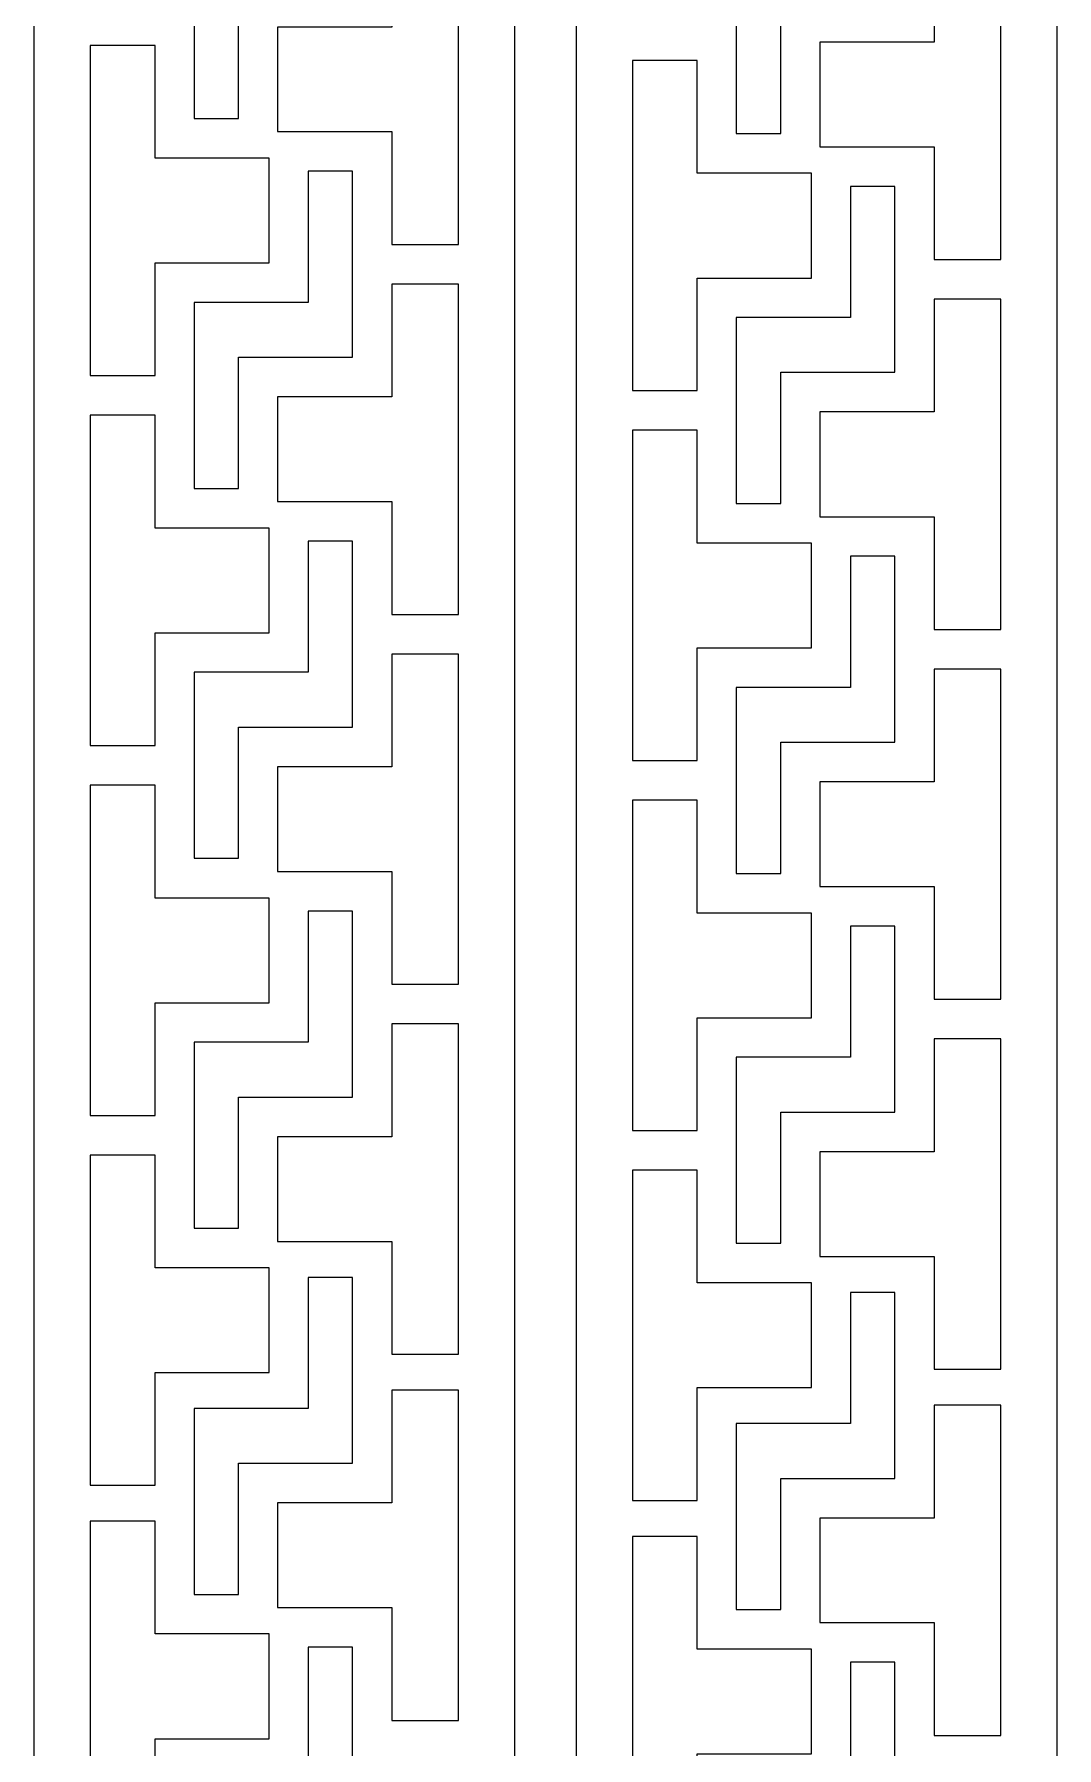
# Model space of a CAD drawing. Header units: centimetres. Extents: x -15.5 to -12.7, y -9.5 to 9.5.
# Drawn here: x -15.487 to -12.679, y -4.68 to 0.024 of the extents above; entities that cross this region are included whole.
import ezdxf

# ---------------------------------------------------------------- set-up
doc = ezdxf.new("R2010")
doc.units = ezdxf.units.CM
doc.header["$MEASUREMENT"] = 0
doc.layers.add('layer 1', color=7, linetype='Continuous')

msp = doc.modelspace()

# ---------------------------------------------------------------- linework, layer by layer
at = {"layer": 'layer 1', "color": 250, "lineweight": 9}
for points, knots in [([(-15.48658, 9.49999), (-15.48658, 3.18042), (-15.48658, -3.13912), (-15.48658, -9.45867), (-15.48658, -9.45867), (-15.04698, -9.45867), (-14.60735, -9.45867), (-14.16774, -9.45867), (-14.16774, -9.45867), (-14.16774, -3.13912), (-14.16774, 3.18042), (-14.16774, 9.49999), (-14.16774, 9.49999), (-14.60735, 9.49999), (-15.04698, 9.49999), (-15.48658, 9.49999)], [0, 0, 0, 0, 0.2, 0.2, 0.2, 0.2, 0.4, 0.4, 0.4, 0.4, 0.6, 0.6, 0.6, 0.6, 1, 1, 1, 1]), ([(-13.9977, 9.45859), (-13.9977, 3.13902), (-13.9977, -3.18046), (-13.9977, -9.5), (-13.9977, -9.5), (-13.55804, -9.5), (-13.11843, -9.5), (-12.67883, -9.5), (-12.67883, -9.5), (-12.67883, -3.18046), (-12.67883, 3.13902), (-12.67883, 9.45859), (-12.67883, 9.45859), (-13.11843, 9.45859), (-13.55804, 9.45859), (-13.9977, 9.45859)], [0, 0, 0, 0, 0.2, 0.2, 0.2, 0.2, 0.4, 0.4, 0.4, 0.4, 0.6, 0.6, 0.6, 0.6, 1, 1, 1, 1]), ([(-14.61223, 0.1524), (-14.71669, 0.1524), (-14.8212, 0.1524), (-14.92566, 0.1524), (-14.92566, 0.1524), (-14.92566, 0.03236), (-14.92566, -0.08764), (-14.92566, -0.20762), (-14.92566, -0.20762), (-14.96637, -0.20762), (-15.00703, -0.20762), (-15.04774, -0.20762), (-15.04774, -0.20762), (-15.04774, -0.03739), (-15.04774, 0.13286), (-15.04774, 0.30311), (-15.04774, 0.30311), (-14.94326, 0.30311), (-14.8388, 0.30311), (-14.73429, 0.30311), (-14.73429, 0.30311), (-14.73429, 0.42294), (-14.73429, 0.54285), (-14.73429, 0.66275), (-14.73429, 0.66275), (-14.6936, 0.66275), (-14.65292, 0.66275), (-14.61223, 0.66275), (-14.61223, 0.66275), (-14.61223, 0.49257), (-14.61223, 0.32249), (-14.61223, 0.1524)], [0, 0, 0, 0, 0.1111111, 0.1111111, 0.1111111, 0.1111111, 0.2222222, 0.2222222, 0.2222222, 0.2222222, 0.3333333, 0.3333333, 0.3333333, 0.3333333, 0.4444444, 0.4444444, 0.4444444, 0.4444444, 0.5555556, 0.5555556, 0.5555556, 0.5555556, 0.6666667, 0.6666667, 0.6666667, 0.6666667, 0.7777778, 0.7777778, 0.7777778, 0.7777778, 1, 1, 1, 1]), ([(-13.1233, 0.111), (-13.22776, 0.111), (-13.33226, 0.111), (-13.43679, 0.111), (-13.43679, 0.111), (-13.43679, -0.00898), (-13.43679, -0.12898), (-13.43679, -0.24904), (-13.43679, -0.24904), (-13.47748, -0.24904), (-13.51817, -0.24904), (-13.55885, -0.24904), (-13.55885, -0.24904), (-13.55885, -0.0788), (-13.55885, 0.09145), (-13.55885, 0.2617), (-13.55885, 0.2617), (-13.45435, 0.2617), (-13.34986, 0.2617), (-13.24536, 0.2617), (-13.24536, 0.2617), (-13.24536, 0.38161), (-13.24536, 0.50151), (-13.24536, 0.62133), (-13.24536, 0.62133), (-13.20467, 0.62133), (-13.16398, 0.62133), (-13.1233, 0.62133), (-13.1233, 0.62133), (-13.1233, 0.45126), (-13.1233, 0.28118), (-13.1233, 0.111)], [0, 0, 0, 0, 0.1111111, 0.1111111, 0.1111111, 0.1111111, 0.2222222, 0.2222222, 0.2222222, 0.2222222, 0.3333333, 0.3333333, 0.3333333, 0.3333333, 0.4444444, 0.4444444, 0.4444444, 0.4444444, 0.5555556, 0.5555556, 0.5555556, 0.5555556, 0.6666667, 0.6666667, 0.6666667, 0.6666667, 0.7777778, 0.7777778, 0.7777778, 0.7777778, 1, 1, 1, 1]), ([(-14.32164, -0.55362), (-14.38268, -0.55362), (-14.4437, -0.55362), (-14.50476, -0.55362), (-14.50476, -0.55362), (-14.50476, -0.45023), (-14.50476, -0.34693), (-14.50476, -0.2436), (-14.50476, -0.2436), (-14.60924, -0.2436), (-14.7137, -0.2436), (-14.81821, -0.2436), (-14.81821, -0.2436), (-14.81821, -0.14787), (-14.81821, -0.05221), (-14.81821, 0.04343), (-14.81821, 0.04343), (-14.7137, 0.04343), (-14.60924, 0.04343), (-14.50476, 0.04343), (-14.50476, 0.04343), (-14.50476, 0.14666), (-14.50476, 0.24989), (-14.50476, 0.35303), (-14.50476, 0.35303), (-14.4437, 0.35303), (-14.38268, 0.35303), (-14.32164, 0.35303), (-14.32164, 0.35303), (-14.32164, 0.05086), (-14.32164, -0.25143), (-14.32164, -0.55362)], [0, 0, 0, 0, 0.1111111, 0.1111111, 0.1111111, 0.1111111, 0.2222222, 0.2222222, 0.2222222, 0.2222222, 0.3333333, 0.3333333, 0.3333333, 0.3333333, 0.4444444, 0.4444444, 0.4444444, 0.4444444, 0.5555556, 0.5555556, 0.5555556, 0.5555556, 0.6666667, 0.6666667, 0.6666667, 0.6666667, 0.7777778, 0.7777778, 0.7777778, 0.7777778, 1, 1, 1, 1]), ([(-12.8327, -0.59496), (-12.89374, -0.59496), (-12.95476, -0.59496), (-13.01585, -0.59496), (-13.01585, -0.59496), (-13.01585, -0.49163), (-13.01585, -0.38833), (-13.01585, -0.28494), (-13.01585, -0.28494), (-13.12031, -0.28494), (-13.22482, -0.28494), (-13.32928, -0.28494), (-13.32928, -0.28494), (-13.32928, -0.18928), (-13.32928, -0.09362), (-13.32928, 0.00211), (-13.32928, 0.00211), (-13.22482, 0.00211), (-13.12031, 0.00211), (-13.01585, 0.00211), (-13.01585, 0.00211), (-13.01585, 0.10525), (-13.01585, 0.20849), (-13.01585, 0.31172), (-13.01585, 0.31172), (-12.95476, 0.31172), (-12.89374, 0.31172), (-12.8327, 0.31172), (-12.8327, 0.31172), (-12.8327, 0.00946), (-12.8327, -0.29274), (-12.8327, -0.59496)], [0, 0, 0, 0, 0.1111111, 0.1111111, 0.1111111, 0.1111111, 0.2222222, 0.2222222, 0.2222222, 0.2222222, 0.3333333, 0.3333333, 0.3333333, 0.3333333, 0.4444444, 0.4444444, 0.4444444, 0.4444444, 0.5555556, 0.5555556, 0.5555556, 0.5555556, 0.6666667, 0.6666667, 0.6666667, 0.6666667, 0.7777778, 0.7777778, 0.7777778, 0.7777778, 1, 1, 1, 1]), ([(-15.33268, -0.00692), (-15.27343, -0.00692), (-15.21415, -0.00692), (-15.15486, -0.00692), (-15.15486, -0.00692), (-15.15486, -0.11006), (-15.15486, -0.21313), (-15.15486, -0.3162), (-15.15486, -0.3162), (-15.0504, -0.3162), (-14.94594, -0.3162), (-14.84144, -0.3162), (-14.84144, -0.3162), (-14.84144, -0.41209), (-14.84144, -0.50808), (-14.84144, -0.60397), (-14.84144, -0.60397), (-14.94594, -0.60397), (-15.0504, -0.60397), (-15.15486, -0.60397), (-15.15486, -0.60397), (-15.15486, -0.70711), (-15.15486, -0.81018), (-15.15486, -0.91325), (-15.15486, -0.91325), (-15.21415, -0.91325), (-15.27343, -0.91325), (-15.33268, -0.91325), (-15.33268, -0.91325), (-15.33268, -0.61115), (-15.33268, -0.30902), (-15.33268, -0.00692)], [0, 0, 0, 0, 0.1111111, 0.1111111, 0.1111111, 0.1111111, 0.2222222, 0.2222222, 0.2222222, 0.2222222, 0.3333333, 0.3333333, 0.3333333, 0.3333333, 0.4444444, 0.4444444, 0.4444444, 0.4444444, 0.5555556, 0.5555556, 0.5555556, 0.5555556, 0.6666667, 0.6666667, 0.6666667, 0.6666667, 0.7777778, 0.7777778, 0.7777778, 0.7777778, 1, 1, 1, 1]), ([(-13.84377, -0.0483), (-13.78449, -0.0483), (-13.72521, -0.0483), (-13.66598, -0.0483), (-13.66598, -0.0483), (-13.66598, -0.15139), (-13.66598, -0.25446), (-13.66598, -0.35753), (-13.66598, -0.35753), (-13.56147, -0.35753), (-13.45696, -0.35753), (-13.3525, -0.35753), (-13.3525, -0.35753), (-13.3525, -0.45349), (-13.3525, -0.54939), (-13.3525, -0.64537), (-13.3525, -0.64537), (-13.45696, -0.64537), (-13.56147, -0.64537), (-13.66598, -0.64537), (-13.66598, -0.64537), (-13.66598, -0.74844), (-13.66598, -0.85151), (-13.66598, -0.95458), (-13.66598, -0.95458), (-13.72521, -0.95458), (-13.78449, -0.95458), (-13.84377, -0.95458), (-13.84377, -0.95458), (-13.84377, -0.65255), (-13.84377, -0.35042), (-13.84377, -0.0483)], [0, 0, 0, 0, 0.1111111, 0.1111111, 0.1111111, 0.1111111, 0.2222222, 0.2222222, 0.2222222, 0.2222222, 0.3333333, 0.3333333, 0.3333333, 0.3333333, 0.4444444, 0.4444444, 0.4444444, 0.4444444, 0.5555556, 0.5555556, 0.5555556, 0.5555556, 0.6666667, 0.6666667, 0.6666667, 0.6666667, 0.7777778, 0.7777778, 0.7777778, 0.7777778, 1, 1, 1, 1]), ([(-14.61223, -0.86291), (-14.71669, -0.86291), (-14.8212, -0.86291), (-14.92566, -0.86291), (-14.92566, -0.86291), (-14.92566, -0.983), (-14.92566, -1.10313), (-14.92566, -1.22327), (-14.92566, -1.22327), (-14.96637, -1.22327), (-15.00703, -1.22327), (-15.04774, -1.22327), (-15.04774, -1.22327), (-15.04774, -1.05302), (-15.04774, -0.88277), (-15.04774, -0.71253), (-15.04774, -0.71253), (-14.94326, -0.71253), (-14.8388, -0.71253), (-14.73429, -0.71253), (-14.73429, -0.71253), (-14.73429, -0.59255), (-14.73429, -0.47258), (-14.73429, -0.35251), (-14.73429, -0.35251), (-14.6936, -0.35251), (-14.65292, -0.35251), (-14.61223, -0.35251), (-14.61223, -0.35251), (-14.61223, -0.52266), (-14.61223, -0.69275), (-14.61223, -0.86291)], [0, 0, 0, 0, 0.1111111, 0.1111111, 0.1111111, 0.1111111, 0.2222222, 0.2222222, 0.2222222, 0.2222222, 0.3333333, 0.3333333, 0.3333333, 0.3333333, 0.4444444, 0.4444444, 0.4444444, 0.4444444, 0.5555556, 0.5555556, 0.5555556, 0.5555556, 0.6666667, 0.6666667, 0.6666667, 0.6666667, 0.7777778, 0.7777778, 0.7777778, 0.7777778, 1, 1, 1, 1]), ([(-13.1233, -0.90424), (-13.22776, -0.90424), (-13.33226, -0.90424), (-13.43679, -0.90424), (-13.43679, -0.90424), (-13.43679, -1.02438), (-13.43679, -1.14454), (-13.43679, -1.26468), (-13.43679, -1.26468), (-13.47748, -1.26468), (-13.51817, -1.26468), (-13.55885, -1.26468), (-13.55885, -1.26468), (-13.55885, -1.09443), (-13.55885, -0.92418), (-13.55885, -0.75386), (-13.55885, -0.75386), (-13.45435, -0.75386), (-13.34986, -0.75386), (-13.24536, -0.75386), (-13.24536, -0.75386), (-13.24536, -0.63389), (-13.24536, -0.51389), (-13.24536, -0.39391), (-13.24536, -0.39391), (-13.20467, -0.39391), (-13.16398, -0.39391), (-13.1233, -0.39391), (-13.1233, -0.39391), (-13.1233, -0.564), (-13.1233, -0.73408), (-13.1233, -0.90424)], [0, 0, 0, 0, 0.1111111, 0.1111111, 0.1111111, 0.1111111, 0.2222222, 0.2222222, 0.2222222, 0.2222222, 0.3333333, 0.3333333, 0.3333333, 0.3333333, 0.4444444, 0.4444444, 0.4444444, 0.4444444, 0.5555556, 0.5555556, 0.5555556, 0.5555556, 0.6666667, 0.6666667, 0.6666667, 0.6666667, 0.7777778, 0.7777778, 0.7777778, 0.7777778, 1, 1, 1, 1]), ([(-14.32164, -1.56926), (-14.38268, -1.56926), (-14.4437, -1.56926), (-14.50476, -1.56926), (-14.50476, -1.56926), (-14.50476, -1.46588), (-14.50476, -1.36256), (-14.50476, -1.25926), (-14.50476, -1.25926), (-14.60924, -1.25926), (-14.7137, -1.25926), (-14.81821, -1.25926), (-14.81821, -1.25926), (-14.81821, -1.16343), (-14.81821, -1.06763), (-14.81821, -0.97181), (-14.81821, -0.97181), (-14.7137, -0.97181), (-14.60924, -0.97181), (-14.50476, -0.97181), (-14.50476, -0.97181), (-14.50476, -0.86858), (-14.50476, -0.76535), (-14.50476, -0.66221), (-14.50476, -0.66221), (-14.4437, -0.66221), (-14.38268, -0.66221), (-14.32164, -0.66221), (-14.32164, -0.66221), (-14.32164, -0.96456), (-14.32164, -1.2669), (-14.32164, -1.56926)], [0, 0, 0, 0, 0.1111111, 0.1111111, 0.1111111, 0.1111111, 0.2222222, 0.2222222, 0.2222222, 0.2222222, 0.3333333, 0.3333333, 0.3333333, 0.3333333, 0.4444444, 0.4444444, 0.4444444, 0.4444444, 0.5555556, 0.5555556, 0.5555556, 0.5555556, 0.6666667, 0.6666667, 0.6666667, 0.6666667, 0.7777778, 0.7777778, 0.7777778, 0.7777778, 1, 1, 1, 1]), ([(-12.8327, -1.61059), (-12.89374, -1.61059), (-12.95476, -1.61059), (-13.01585, -1.61059), (-13.01585, -1.61059), (-13.01585, -1.50727), (-13.01585, -1.40389), (-13.01585, -1.30057), (-13.01585, -1.30057), (-13.12031, -1.30057), (-13.22482, -1.30057), (-13.32928, -1.30057), (-13.32928, -1.30057), (-13.32928, -1.20477), (-13.32928, -1.10895), (-13.32928, -1.01322), (-13.32928, -1.01322), (-13.22482, -1.01322), (-13.12031, -1.01322), (-13.01585, -1.01322), (-13.01585, -1.01322), (-13.01585, -0.90998), (-13.01585, -0.80675), (-13.01585, -0.70352), (-13.01585, -0.70352), (-12.95476, -0.70352), (-12.89374, -0.70352), (-12.8327, -0.70352), (-12.8327, -0.70352), (-12.8327, -1.00588), (-12.8327, -1.30823), (-12.8327, -1.61059)], [0, 0, 0, 0, 0.1111111, 0.1111111, 0.1111111, 0.1111111, 0.2222222, 0.2222222, 0.2222222, 0.2222222, 0.3333333, 0.3333333, 0.3333333, 0.3333333, 0.4444444, 0.4444444, 0.4444444, 0.4444444, 0.5555556, 0.5555556, 0.5555556, 0.5555556, 0.6666667, 0.6666667, 0.6666667, 0.6666667, 0.7777778, 0.7777778, 0.7777778, 0.7777778, 1, 1, 1, 1]), ([(-15.33268, -1.02183), (-15.27343, -1.02183), (-15.21415, -1.02183), (-15.15486, -1.02183), (-15.15486, -1.02183), (-15.15486, -1.12516), (-15.15486, -1.22853), (-15.15486, -1.33185), (-15.15486, -1.33185), (-15.0504, -1.33185), (-14.94594, -1.33185), (-14.84144, -1.33185), (-14.84144, -1.33185), (-14.84144, -1.42765), (-14.84144, -1.52348), (-14.84144, -1.61921), (-14.84144, -1.61921), (-14.94594, -1.61921), (-15.0504, -1.61921), (-15.15486, -1.61921), (-15.15486, -1.61921), (-15.15486, -1.72244), (-15.15486, -1.82567), (-15.15486, -1.9289), (-15.15486, -1.9289), (-15.21415, -1.9289), (-15.27343, -1.9289), (-15.33268, -1.9289), (-15.33268, -1.9289), (-15.33268, -1.62655), (-15.33268, -1.32419), (-15.33268, -1.02183)], [0, 0, 0, 0, 0.1111111, 0.1111111, 0.1111111, 0.1111111, 0.2222222, 0.2222222, 0.2222222, 0.2222222, 0.3333333, 0.3333333, 0.3333333, 0.3333333, 0.4444444, 0.4444444, 0.4444444, 0.4444444, 0.5555556, 0.5555556, 0.5555556, 0.5555556, 0.6666667, 0.6666667, 0.6666667, 0.6666667, 0.7777778, 0.7777778, 0.7777778, 0.7777778, 1, 1, 1, 1]), ([(-13.84377, -1.06317), (-13.78449, -1.06317), (-13.72521, -1.06317), (-13.66598, -1.06317), (-13.66598, -1.06317), (-13.66598, -1.16647), (-13.66598, -1.26986), (-13.66598, -1.37316), (-13.66598, -1.37316), (-13.56147, -1.37316), (-13.45696, -1.37316), (-13.3525, -1.37316), (-13.3525, -1.37316), (-13.3525, -1.46899), (-13.3525, -1.56479), (-13.3525, -1.66061), (-13.3525, -1.66061), (-13.45696, -1.66061), (-13.56147, -1.66061), (-13.66598, -1.66061), (-13.66598, -1.66061), (-13.66598, -1.76384), (-13.66598, -1.86698), (-13.66598, -1.97022), (-13.66598, -1.97022), (-13.72521, -1.97022), (-13.78449, -1.97022), (-13.84377, -1.97022), (-13.84377, -1.97022), (-13.84377, -1.66786), (-13.84377, -1.36552), (-13.84377, -1.06317)], [0, 0, 0, 0, 0.1111111, 0.1111111, 0.1111111, 0.1111111, 0.2222222, 0.2222222, 0.2222222, 0.2222222, 0.3333333, 0.3333333, 0.3333333, 0.3333333, 0.4444444, 0.4444444, 0.4444444, 0.4444444, 0.5555556, 0.5555556, 0.5555556, 0.5555556, 0.6666667, 0.6666667, 0.6666667, 0.6666667, 0.7777778, 0.7777778, 0.7777778, 0.7777778, 1, 1, 1, 1]), ([(-14.61223, -1.87849), (-14.71669, -1.87849), (-14.8212, -1.87849), (-14.92566, -1.87849), (-14.92566, -1.87849), (-14.92566, -1.99854), (-14.92566, -2.11853), (-14.92566, -2.23851), (-14.92566, -2.23851), (-14.96637, -2.23851), (-15.00703, -2.23851), (-15.04774, -2.23851), (-15.04774, -2.23851), (-15.04774, -2.06826), (-15.04774, -1.89804), (-15.04774, -1.72779), (-15.04774, -1.72779), (-14.94326, -1.72779), (-14.8388, -1.72779), (-14.73429, -1.72779), (-14.73429, -1.72779), (-14.73429, -1.60779), (-14.73429, -1.48781), (-14.73429, -1.36775), (-14.73429, -1.36775), (-14.6936, -1.36775), (-14.65292, -1.36775), (-14.61223, -1.36775), (-14.61223, -1.36775), (-14.61223, -1.53799), (-14.61223, -1.70824), (-14.61223, -1.87849)], [0, 0, 0, 0, 0.1111111, 0.1111111, 0.1111111, 0.1111111, 0.2222222, 0.2222222, 0.2222222, 0.2222222, 0.3333333, 0.3333333, 0.3333333, 0.3333333, 0.4444444, 0.4444444, 0.4444444, 0.4444444, 0.5555556, 0.5555556, 0.5555556, 0.5555556, 0.6666667, 0.6666667, 0.6666667, 0.6666667, 0.7777778, 0.7777778, 0.7777778, 0.7777778, 1, 1, 1, 1]), ([(-13.1233, -1.9199), (-13.22776, -1.9199), (-13.33226, -1.9199), (-13.43679, -1.9199), (-13.43679, -1.9199), (-13.43679, -2.03987), (-13.43679, -2.15985), (-13.43679, -2.27991), (-13.43679, -2.27991), (-13.47748, -2.27991), (-13.51817, -2.27991), (-13.55885, -2.27991), (-13.55885, -2.27991), (-13.55885, -2.10967), (-13.55885, -1.93944), (-13.55885, -1.7691), (-13.55885, -1.7691), (-13.45435, -1.7691), (-13.34986, -1.7691), (-13.24536, -1.7691), (-13.24536, -1.7691), (-13.24536, -1.64912), (-13.24536, -1.52915), (-13.24536, -1.40915), (-13.24536, -1.40915), (-13.20467, -1.40915), (-13.16398, -1.40915), (-13.1233, -1.40915), (-13.1233, -1.40915), (-13.1233, -1.5794), (-13.1233, -1.74965), (-13.1233, -1.9199)], [0, 0, 0, 0, 0.1111111, 0.1111111, 0.1111111, 0.1111111, 0.2222222, 0.2222222, 0.2222222, 0.2222222, 0.3333333, 0.3333333, 0.3333333, 0.3333333, 0.4444444, 0.4444444, 0.4444444, 0.4444444, 0.5555556, 0.5555556, 0.5555556, 0.5555556, 0.6666667, 0.6666667, 0.6666667, 0.6666667, 0.7777778, 0.7777778, 0.7777778, 0.7777778, 1, 1, 1, 1]), ([(-14.32164, -2.58412), (-14.38268, -2.58412), (-14.4437, -2.58412), (-14.50476, -2.58412), (-14.50476, -2.58412), (-14.50476, -2.48103), (-14.50476, -2.37796), (-14.50476, -2.27482), (-14.50476, -2.27482), (-14.60924, -2.27482), (-14.7137, -2.27482), (-14.81821, -2.27482), (-14.81821, -2.27482), (-14.81821, -2.17893), (-14.81821, -2.08304), (-14.81821, -1.98705), (-14.81821, -1.98705), (-14.7137, -1.98705), (-14.60924, -1.98705), (-14.50476, -1.98705), (-14.50476, -1.98705), (-14.50476, -1.88398), (-14.50476, -1.78091), (-14.50476, -1.67784), (-14.50476, -1.67784), (-14.4437, -1.67784), (-14.38268, -1.67784), (-14.32164, -1.67784), (-14.32164, -1.67784), (-14.32164, -1.97987), (-14.32164, -2.282), (-14.32164, -2.58412)], [0, 0, 0, 0, 0.1111111, 0.1111111, 0.1111111, 0.1111111, 0.2222222, 0.2222222, 0.2222222, 0.2222222, 0.3333333, 0.3333333, 0.3333333, 0.3333333, 0.4444444, 0.4444444, 0.4444444, 0.4444444, 0.5555556, 0.5555556, 0.5555556, 0.5555556, 0.6666667, 0.6666667, 0.6666667, 0.6666667, 0.7777778, 0.7777778, 0.7777778, 0.7777778, 1, 1, 1, 1]), ([(-12.8327, -2.62544), (-12.89374, -2.62544), (-12.95476, -2.62544), (-13.01585, -2.62544), (-13.01585, -2.62544), (-13.01585, -2.52236), (-13.01585, -2.41929), (-13.01585, -2.31622), (-13.01585, -2.31622), (-13.12031, -2.31622), (-13.22482, -2.31622), (-13.32928, -2.31622), (-13.32928, -2.31622), (-13.32928, -2.22026), (-13.32928, -2.12435), (-13.32928, -2.02845), (-13.32928, -2.02845), (-13.22482, -2.02845), (-13.12031, -2.02845), (-13.01585, -2.02845), (-13.01585, -2.02845), (-13.01585, -1.92531), (-13.01585, -1.82224), (-13.01585, -1.71917), (-13.01585, -1.71917), (-12.95476, -1.71917), (-12.89374, -1.71917), (-12.8327, -1.71917), (-12.8327, -1.71917), (-12.8327, -2.02128), (-12.8327, -2.3234), (-12.8327, -2.62544)], [0, 0, 0, 0, 0.1111111, 0.1111111, 0.1111111, 0.1111111, 0.2222222, 0.2222222, 0.2222222, 0.2222222, 0.3333333, 0.3333333, 0.3333333, 0.3333333, 0.4444444, 0.4444444, 0.4444444, 0.4444444, 0.5555556, 0.5555556, 0.5555556, 0.5555556, 0.6666667, 0.6666667, 0.6666667, 0.6666667, 0.7777778, 0.7777778, 0.7777778, 0.7777778, 1, 1, 1, 1]), ([(-15.33268, -2.03749), (-15.27343, -2.03749), (-15.21415, -2.03749), (-15.15486, -2.03749), (-15.15486, -2.03749), (-15.15486, -2.14079), (-15.15486, -2.24411), (-15.15486, -2.34749), (-15.15486, -2.34749), (-15.0504, -2.34749), (-14.94594, -2.34749), (-14.84144, -2.34749), (-14.84144, -2.34749), (-14.84144, -2.44331), (-14.84144, -2.53911), (-14.84144, -2.63486), (-14.84144, -2.63486), (-14.94594, -2.63486), (-15.0504, -2.63486), (-15.15486, -2.63486), (-15.15486, -2.63486), (-15.15486, -2.73793), (-15.15486, -2.84107), (-15.15486, -2.94414), (-15.15486, -2.94414), (-15.21415, -2.94414), (-15.27343, -2.94414), (-15.33268, -2.94414), (-15.33268, -2.94414), (-15.33268, -2.64188), (-15.33268, -2.33968), (-15.33268, -2.03749)], [0, 0, 0, 0, 0.1111111, 0.1111111, 0.1111111, 0.1111111, 0.2222222, 0.2222222, 0.2222222, 0.2222222, 0.3333333, 0.3333333, 0.3333333, 0.3333333, 0.4444444, 0.4444444, 0.4444444, 0.4444444, 0.5555556, 0.5555556, 0.5555556, 0.5555556, 0.6666667, 0.6666667, 0.6666667, 0.6666667, 0.7777778, 0.7777778, 0.7777778, 0.7777778, 1, 1, 1, 1]), ([(-13.84377, -2.0788), (-13.78449, -2.0788), (-13.72521, -2.0788), (-13.66598, -2.0788), (-13.66598, -2.0788), (-13.66598, -2.18212), (-13.66598, -2.28549), (-13.66598, -2.38882), (-13.66598, -2.38882), (-13.56147, -2.38882), (-13.45696, -2.38882), (-13.3525, -2.38882), (-13.3525, -2.38882), (-13.3525, -2.48462), (-13.3525, -2.58044), (-13.3525, -2.67626), (-13.3525, -2.67626), (-13.45696, -2.67626), (-13.56147, -2.67626), (-13.66598, -2.67626), (-13.66598, -2.67626), (-13.66598, -2.77934), (-13.66598, -2.88241), (-13.66598, -2.98548), (-13.66598, -2.98548), (-13.72521, -2.98548), (-13.78449, -2.98548), (-13.84377, -2.98548), (-13.84377, -2.98548), (-13.84377, -2.68328), (-13.84377, -2.38099), (-13.84377, -2.0788)], [0, 0, 0, 0, 0.1111111, 0.1111111, 0.1111111, 0.1111111, 0.2222222, 0.2222222, 0.2222222, 0.2222222, 0.3333333, 0.3333333, 0.3333333, 0.3333333, 0.4444444, 0.4444444, 0.4444444, 0.4444444, 0.5555556, 0.5555556, 0.5555556, 0.5555556, 0.6666667, 0.6666667, 0.6666667, 0.6666667, 0.7777778, 0.7777778, 0.7777778, 0.7777778, 1, 1, 1, 1]), ([(-14.61223, -2.89412), (-14.71669, -2.89412), (-14.8212, -2.89412), (-14.92566, -2.89412), (-14.92566, -2.89412), (-14.92566, -3.01403), (-14.92566, -3.13393), (-14.92566, -3.25375), (-14.92566, -3.25375), (-14.96637, -3.25375), (-15.00703, -3.25375), (-15.04774, -3.25375), (-15.04774, -3.25375), (-15.04774, -3.08368), (-15.04774, -2.91351), (-15.04774, -2.74342), (-15.04774, -2.74342), (-14.94326, -2.74342), (-14.8388, -2.74342), (-14.73429, -2.74342), (-14.73429, -2.74342), (-14.73429, -2.62344), (-14.73429, -2.50338), (-14.73429, -2.38338), (-14.73429, -2.38338), (-14.6936, -2.38338), (-14.65292, -2.38338), (-14.61223, -2.38338), (-14.61223, -2.38338), (-14.61223, -2.55363), (-14.61223, -2.72388), (-14.61223, -2.89412)], [0, 0, 0, 0, 0.1111111, 0.1111111, 0.1111111, 0.1111111, 0.2222222, 0.2222222, 0.2222222, 0.2222222, 0.3333333, 0.3333333, 0.3333333, 0.3333333, 0.4444444, 0.4444444, 0.4444444, 0.4444444, 0.5555556, 0.5555556, 0.5555556, 0.5555556, 0.6666667, 0.6666667, 0.6666667, 0.6666667, 0.7777778, 0.7777778, 0.7777778, 0.7777778, 1, 1, 1, 1]), ([(-13.1233, -2.93553), (-13.22776, -2.93553), (-13.33226, -2.93553), (-13.43679, -2.93553), (-13.43679, -2.93553), (-13.43679, -3.05536), (-13.43679, -3.17527), (-13.43679, -3.29518), (-13.43679, -3.29518), (-13.47748, -3.29518), (-13.51817, -3.29518), (-13.55885, -3.29518), (-13.55885, -3.29518), (-13.55885, -3.125), (-13.55885, -2.95491), (-13.55885, -2.78475), (-13.55885, -2.78475), (-13.45435, -2.78475), (-13.34986, -2.78475), (-13.24536, -2.78475), (-13.24536, -2.78475), (-13.24536, -2.66478), (-13.24536, -2.54478), (-13.24536, -2.42481), (-13.24536, -2.42481), (-13.20467, -2.42481), (-13.16398, -2.42481), (-13.1233, -2.42481), (-13.1233, -2.42481), (-13.1233, -2.59505), (-13.1233, -2.76528), (-13.1233, -2.93553)], [0, 0, 0, 0, 0.1111111, 0.1111111, 0.1111111, 0.1111111, 0.2222222, 0.2222222, 0.2222222, 0.2222222, 0.3333333, 0.3333333, 0.3333333, 0.3333333, 0.4444444, 0.4444444, 0.4444444, 0.4444444, 0.5555556, 0.5555556, 0.5555556, 0.5555556, 0.6666667, 0.6666667, 0.6666667, 0.6666667, 0.7777778, 0.7777778, 0.7777778, 0.7777778, 1, 1, 1, 1]), ([(-14.32164, -3.59976), (-14.38268, -3.59976), (-14.4437, -3.59976), (-14.50476, -3.59976), (-14.50476, -3.59976), (-14.50476, -3.49652), (-14.50476, -3.39329), (-14.50476, -3.29006), (-14.50476, -3.29006), (-14.60924, -3.29006), (-14.7137, -3.29006), (-14.81821, -3.29006), (-14.81821, -3.29006), (-14.81821, -3.19433), (-14.81821, -3.0985), (-14.81821, -3.00271), (-14.81821, -3.00271), (-14.7137, -3.00271), (-14.60924, -3.00271), (-14.50476, -3.00271), (-14.50476, -3.00271), (-14.50476, -2.89947), (-14.50476, -2.79624), (-14.50476, -2.69308), (-14.50476, -2.69308), (-14.4437, -2.69308), (-14.38268, -2.69308), (-14.32164, -2.69308), (-14.32164, -2.69308), (-14.32164, -2.9953), (-14.32164, -3.29749), (-14.32164, -3.59976)], [0, 0, 0, 0, 0.1111111, 0.1111111, 0.1111111, 0.1111111, 0.2222222, 0.2222222, 0.2222222, 0.2222222, 0.3333333, 0.3333333, 0.3333333, 0.3333333, 0.4444444, 0.4444444, 0.4444444, 0.4444444, 0.5555556, 0.5555556, 0.5555556, 0.5555556, 0.6666667, 0.6666667, 0.6666667, 0.6666667, 0.7777778, 0.7777778, 0.7777778, 0.7777778, 1, 1, 1, 1]), ([(-12.8327, -3.64107), (-12.89374, -3.64107), (-12.95476, -3.64107), (-13.01585, -3.64107), (-13.01585, -3.64107), (-13.01585, -3.53793), (-13.01585, -3.43469), (-13.01585, -3.33146), (-13.01585, -3.33146), (-13.12031, -3.33146), (-13.22482, -3.33146), (-13.32928, -3.33146), (-13.32928, -3.33146), (-13.32928, -3.23564), (-13.32928, -3.13984), (-13.32928, -3.04402), (-13.32928, -3.04402), (-13.22482, -3.04402), (-13.12031, -3.04402), (-13.01585, -3.04402), (-13.01585, -3.04402), (-13.01585, -2.94088), (-13.01585, -2.83764), (-13.01585, -2.73441), (-13.01585, -2.73441), (-12.95476, -2.73441), (-12.89374, -2.73441), (-12.8327, -2.73441), (-12.8327, -2.73441), (-12.8327, -3.03661), (-12.8327, -3.33887), (-12.8327, -3.64107)], [0, 0, 0, 0, 0.1111111, 0.1111111, 0.1111111, 0.1111111, 0.2222222, 0.2222222, 0.2222222, 0.2222222, 0.3333333, 0.3333333, 0.3333333, 0.3333333, 0.4444444, 0.4444444, 0.4444444, 0.4444444, 0.5555556, 0.5555556, 0.5555556, 0.5555556, 0.6666667, 0.6666667, 0.6666667, 0.6666667, 0.7777778, 0.7777778, 0.7777778, 0.7777778, 1, 1, 1, 1]), ([(-15.33268, -3.05305), (-15.27343, -3.05305), (-15.21415, -3.05305), (-15.15486, -3.05305), (-15.15486, -3.05305), (-15.15486, -3.15628), (-15.15486, -3.25949), (-15.15486, -3.36275), (-15.15486, -3.36275), (-15.0504, -3.36275), (-14.94594, -3.36275), (-14.84144, -3.36275), (-14.84144, -3.36275), (-14.84144, -3.45838), (-14.84144, -3.55404), (-14.84144, -3.64971), (-14.84144, -3.64971), (-14.94594, -3.64971), (-15.0504, -3.64971), (-15.15486, -3.64971), (-15.15486, -3.64971), (-15.15486, -3.75308), (-15.15486, -3.8564), (-15.15486, -3.9598), (-15.15486, -3.9598), (-15.21415, -3.9598), (-15.27343, -3.9598), (-15.33268, -3.9598), (-15.33268, -3.9598), (-15.33268, -3.65751), (-15.33268, -3.35531), (-15.33268, -3.05305)], [0, 0, 0, 0, 0.1111111, 0.1111111, 0.1111111, 0.1111111, 0.2222222, 0.2222222, 0.2222222, 0.2222222, 0.3333333, 0.3333333, 0.3333333, 0.3333333, 0.4444444, 0.4444444, 0.4444444, 0.4444444, 0.5555556, 0.5555556, 0.5555556, 0.5555556, 0.6666667, 0.6666667, 0.6666667, 0.6666667, 0.7777778, 0.7777778, 0.7777778, 0.7777778, 1, 1, 1, 1]), ([(-13.84377, -3.09445), (-13.78449, -3.09445), (-13.72521, -3.09445), (-13.66598, -3.09445), (-13.66598, -3.09445), (-13.66598, -3.19769), (-13.66598, -3.30083), (-13.66598, -3.40406), (-13.66598, -3.40406), (-13.56147, -3.40406), (-13.45696, -3.40406), (-13.3525, -3.40406), (-13.3525, -3.40406), (-13.3525, -3.49972), (-13.3525, -3.59545), (-13.3525, -3.69109), (-13.3525, -3.69109), (-13.45696, -3.69109), (-13.56147, -3.69109), (-13.66598, -3.69109), (-13.66598, -3.69109), (-13.66598, -3.79441), (-13.66598, -3.89781), (-13.66598, -4.00111), (-13.66598, -4.00111), (-13.72521, -4.00111), (-13.78449, -4.00111), (-13.84377, -4.00111), (-13.84377, -4.00111), (-13.84377, -3.69891), (-13.84377, -3.39665), (-13.84377, -3.09445)], [0, 0, 0, 0, 0.1111111, 0.1111111, 0.1111111, 0.1111111, 0.2222222, 0.2222222, 0.2222222, 0.2222222, 0.3333333, 0.3333333, 0.3333333, 0.3333333, 0.4444444, 0.4444444, 0.4444444, 0.4444444, 0.5555556, 0.5555556, 0.5555556, 0.5555556, 0.6666667, 0.6666667, 0.6666667, 0.6666667, 0.7777778, 0.7777778, 0.7777778, 0.7777778, 1, 1, 1, 1]), ([(-14.61223, -3.89931), (-14.71669, -3.89931), (-14.8212, -3.89931), (-14.92566, -3.89931), (-14.92566, -3.89931), (-14.92566, -4.01931), (-14.92566, -4.13929), (-14.92566, -4.25926), (-14.92566, -4.25926), (-14.96637, -4.25926), (-15.00703, -4.25926), (-15.04774, -4.25926), (-15.04774, -4.25926), (-15.04774, -4.08903), (-15.04774, -3.91879), (-15.04774, -3.74854), (-15.04774, -3.74854), (-14.94326, -3.74854), (-14.8388, -3.74854), (-14.73429, -3.74854), (-14.73429, -3.74854), (-14.73429, -3.62873), (-14.73429, -3.50882), (-14.73429, -3.38889), (-14.73429, -3.38889), (-14.6936, -3.38889), (-14.65292, -3.38889), (-14.61223, -3.38889), (-14.61223, -3.38889), (-14.61223, -3.55907), (-14.61223, -3.72916), (-14.61223, -3.89931)], [0, 0, 0, 0, 0.1111111, 0.1111111, 0.1111111, 0.1111111, 0.2222222, 0.2222222, 0.2222222, 0.2222222, 0.3333333, 0.3333333, 0.3333333, 0.3333333, 0.4444444, 0.4444444, 0.4444444, 0.4444444, 0.5555556, 0.5555556, 0.5555556, 0.5555556, 0.6666667, 0.6666667, 0.6666667, 0.6666667, 0.7777778, 0.7777778, 0.7777778, 0.7777778, 1, 1, 1, 1]), ([(-13.1233, -3.94065), (-13.22776, -3.94065), (-13.33226, -3.94065), (-13.43679, -3.94065), (-13.43679, -3.94065), (-13.43679, -4.06062), (-13.43679, -4.18069), (-13.43679, -4.30069), (-13.43679, -4.30069), (-13.47748, -4.30069), (-13.51817, -4.30069), (-13.55885, -4.30069), (-13.55885, -4.30069), (-13.55885, -4.13044), (-13.55885, -3.96019), (-13.55885, -3.78994), (-13.55885, -3.78994), (-13.45435, -3.78994), (-13.34986, -3.78994), (-13.24536, -3.78994), (-13.24536, -3.78994), (-13.24536, -3.67004), (-13.24536, -3.55013), (-13.24536, -3.43032), (-13.24536, -3.43032), (-13.20467, -3.43032), (-13.16398, -3.43032), (-13.1233, -3.43032), (-13.1233, -3.43032), (-13.1233, -3.6004), (-13.1233, -3.77056), (-13.1233, -3.94065)], [0, 0, 0, 0, 0.1111111, 0.1111111, 0.1111111, 0.1111111, 0.2222222, 0.2222222, 0.2222222, 0.2222222, 0.3333333, 0.3333333, 0.3333333, 0.3333333, 0.4444444, 0.4444444, 0.4444444, 0.4444444, 0.5555556, 0.5555556, 0.5555556, 0.5555556, 0.6666667, 0.6666667, 0.6666667, 0.6666667, 0.7777778, 0.7777778, 0.7777778, 0.7777778, 1, 1, 1, 1]), ([(-14.32164, -4.60527), (-14.38268, -4.60527), (-14.4437, -4.60527), (-14.50476, -4.60527), (-14.50476, -4.60527), (-14.50476, -4.50194), (-14.50476, -4.39857), (-14.50476, -4.29525), (-14.50476, -4.29525), (-14.60924, -4.29525), (-14.7137, -4.29525), (-14.81821, -4.29525), (-14.81821, -4.29525), (-14.81821, -4.19952), (-14.81821, -4.10388), (-14.81821, -4.00822), (-14.81821, -4.00822), (-14.7137, -4.00822), (-14.60924, -4.00822), (-14.50476, -4.00822), (-14.50476, -4.00822), (-14.50476, -3.90499), (-14.50476, -3.80175), (-14.50476, -3.69859), (-14.50476, -3.69859), (-14.4437, -3.69859), (-14.38268, -3.69859), (-14.32164, -3.69859), (-14.32164, -3.69859), (-14.32164, -4.00081), (-14.32164, -4.30307), (-14.32164, -4.60527)], [0, 0, 0, 0, 0.1111111, 0.1111111, 0.1111111, 0.1111111, 0.2222222, 0.2222222, 0.2222222, 0.2222222, 0.3333333, 0.3333333, 0.3333333, 0.3333333, 0.4444444, 0.4444444, 0.4444444, 0.4444444, 0.5555556, 0.5555556, 0.5555556, 0.5555556, 0.6666667, 0.6666667, 0.6666667, 0.6666667, 0.7777778, 0.7777778, 0.7777778, 0.7777778, 1, 1, 1, 1]), ([(-12.8327, -4.64658), (-12.89374, -4.64658), (-12.95476, -4.64658), (-13.01585, -4.64658), (-13.01585, -4.64658), (-13.01585, -4.54328), (-13.01585, -4.43988), (-13.01585, -4.33658), (-13.01585, -4.33658), (-13.12031, -4.33658), (-13.22482, -4.33658), (-13.32928, -4.33658), (-13.32928, -4.33658), (-13.32928, -4.24092), (-13.32928, -4.14526), (-13.32928, -4.04962), (-13.32928, -4.04962), (-13.22482, -4.04962), (-13.12031, -4.04962), (-13.01585, -4.04962), (-13.01585, -4.04962), (-13.01585, -3.94639), (-13.01585, -3.84316), (-13.01585, -3.73992), (-13.01585, -3.73992), (-12.95476, -3.73992), (-12.89374, -3.73992), (-12.8327, -3.73992), (-12.8327, -3.73992), (-12.8327, -4.04219), (-12.8327, -4.34438), (-12.8327, -4.64658)], [0, 0, 0, 0, 0.1111111, 0.1111111, 0.1111111, 0.1111111, 0.2222222, 0.2222222, 0.2222222, 0.2222222, 0.3333333, 0.3333333, 0.3333333, 0.3333333, 0.4444444, 0.4444444, 0.4444444, 0.4444444, 0.5555556, 0.5555556, 0.5555556, 0.5555556, 0.6666667, 0.6666667, 0.6666667, 0.6666667, 0.7777778, 0.7777778, 0.7777778, 0.7777778, 1, 1, 1, 1]), ([(-15.33268, -4.05863), (-15.27343, -4.05863), (-15.21415, -4.05863), (-15.15486, -4.05863), (-15.15486, -4.05863), (-15.15486, -4.1617), (-15.15486, -4.26477), (-15.15486, -4.36784), (-15.15486, -4.36784), (-15.0504, -4.36784), (-14.94594, -4.36784), (-14.84144, -4.36784), (-14.84144, -4.36784), (-14.84144, -4.46383), (-14.84144, -4.55972), (-14.84144, -4.65561), (-14.84144, -4.65561), (-14.94594, -4.65561), (-15.0504, -4.65561), (-15.15486, -4.65561), (-15.15486, -4.65561), (-15.15486, -4.75875), (-15.15486, -4.86182), (-15.15486, -4.96489), (-15.15486, -4.96489), (-15.21415, -4.96489), (-15.27343, -4.96489), (-15.33268, -4.96489), (-15.33268, -4.96489), (-15.33268, -4.66279), (-15.33268, -4.36066), (-15.33268, -4.05863)], [0, 0, 0, 0, 0.1111111, 0.1111111, 0.1111111, 0.1111111, 0.2222222, 0.2222222, 0.2222222, 0.2222222, 0.3333333, 0.3333333, 0.3333333, 0.3333333, 0.4444444, 0.4444444, 0.4444444, 0.4444444, 0.5555556, 0.5555556, 0.5555556, 0.5555556, 0.6666667, 0.6666667, 0.6666667, 0.6666667, 0.7777778, 0.7777778, 0.7777778, 0.7777778, 1, 1, 1, 1]), ([(-13.84377, -4.09996), (-13.78449, -4.09996), (-13.72521, -4.09996), (-13.66598, -4.09996), (-13.66598, -4.09996), (-13.66598, -4.20304), (-13.66598, -4.30611), (-13.66598, -4.40925), (-13.66598, -4.40925), (-13.56147, -4.40925), (-13.45696, -4.40925), (-13.3525, -4.40925), (-13.3525, -4.40925), (-13.3525, -4.50514), (-13.3525, -4.60103), (-13.3525, -4.69702), (-13.3525, -4.69702), (-13.45696, -4.69702), (-13.56147, -4.69702), (-13.66598, -4.69702), (-13.66598, -4.69702), (-13.66598, -4.80009), (-13.66598, -4.90316), (-13.66598, -5.00623), (-13.66598, -5.00623), (-13.72521, -5.00623), (-13.78449, -5.00623), (-13.84377, -5.00623), (-13.84377, -5.00623), (-13.84377, -4.70419), (-13.84377, -4.40207), (-13.84377, -4.09996)], [0, 0, 0, 0, 0.1111111, 0.1111111, 0.1111111, 0.1111111, 0.2222222, 0.2222222, 0.2222222, 0.2222222, 0.3333333, 0.3333333, 0.3333333, 0.3333333, 0.4444444, 0.4444444, 0.4444444, 0.4444444, 0.5555556, 0.5555556, 0.5555556, 0.5555556, 0.6666667, 0.6666667, 0.6666667, 0.6666667, 0.7777778, 0.7777778, 0.7777778, 0.7777778, 1, 1, 1, 1]), ([(-14.61223, -4.91457), (-14.71669, -4.91457), (-14.8212, -4.91457), (-14.92566, -4.91457), (-14.92566, -4.91457), (-14.92566, -5.03462), (-14.92566, -5.15478), (-14.92566, -5.27492), (-14.92566, -5.27492), (-14.96637, -5.27492), (-15.00703, -5.27492), (-15.04774, -5.27492), (-15.04774, -5.27492), (-15.04774, -5.10467), (-15.04774, -4.93444), (-15.04774, -4.76419), (-15.04774, -4.76419), (-14.94326, -4.76419), (-14.8388, -4.76419), (-14.73429, -4.76419), (-14.73429, -4.76419), (-14.73429, -4.64419), (-14.73429, -4.52422), (-14.73429, -4.40415), (-14.73429, -4.40415), (-14.6936, -4.40415), (-14.65292, -4.40415), (-14.61223, -4.40415), (-14.61223, -4.40415), (-14.61223, -4.57431), (-14.61223, -4.74439), (-14.61223, -4.91457)], [0, 0, 0, 0, 0.1111111, 0.1111111, 0.1111111, 0.1111111, 0.2222222, 0.2222222, 0.2222222, 0.2222222, 0.3333333, 0.3333333, 0.3333333, 0.3333333, 0.4444444, 0.4444444, 0.4444444, 0.4444444, 0.5555556, 0.5555556, 0.5555556, 0.5555556, 0.6666667, 0.6666667, 0.6666667, 0.6666667, 0.7777778, 0.7777778, 0.7777778, 0.7777778, 1, 1, 1, 1]), ([(-13.1233, -4.95588), (-13.22776, -4.95588), (-13.33226, -4.95588), (-13.43679, -4.95588), (-13.43679, -4.95588), (-13.43679, -5.07605), (-13.43679, -5.19618), (-13.43679, -5.31632), (-13.43679, -5.31632), (-13.47748, -5.31632), (-13.51817, -5.31632), (-13.55885, -5.31632), (-13.55885, -5.31632), (-13.55885, -5.14607), (-13.55885, -4.97582), (-13.55885, -4.80557), (-13.55885, -4.80557), (-13.45435, -4.80557), (-13.34986, -4.80557), (-13.24536, -4.80557), (-13.24536, -4.80557), (-13.24536, -4.68553), (-13.24536, -4.56553), (-13.24536, -4.44556), (-13.24536, -4.44556), (-13.20467, -4.44556), (-13.16398, -4.44556), (-13.1233, -4.44556), (-13.1233, -4.44556), (-13.1233, -4.61564), (-13.1233, -4.7858), (-13.1233, -4.95588)], [0, 0, 0, 0, 0.1111111, 0.1111111, 0.1111111, 0.1111111, 0.2222222, 0.2222222, 0.2222222, 0.2222222, 0.3333333, 0.3333333, 0.3333333, 0.3333333, 0.4444444, 0.4444444, 0.4444444, 0.4444444, 0.5555556, 0.5555556, 0.5555556, 0.5555556, 0.6666667, 0.6666667, 0.6666667, 0.6666667, 0.7777778, 0.7777778, 0.7777778, 0.7777778, 1, 1, 1, 1])]:
    msp.add_open_spline(points, degree=3, knots=knots, dxfattribs=at)

doc.saveas('drawing.dxf')
